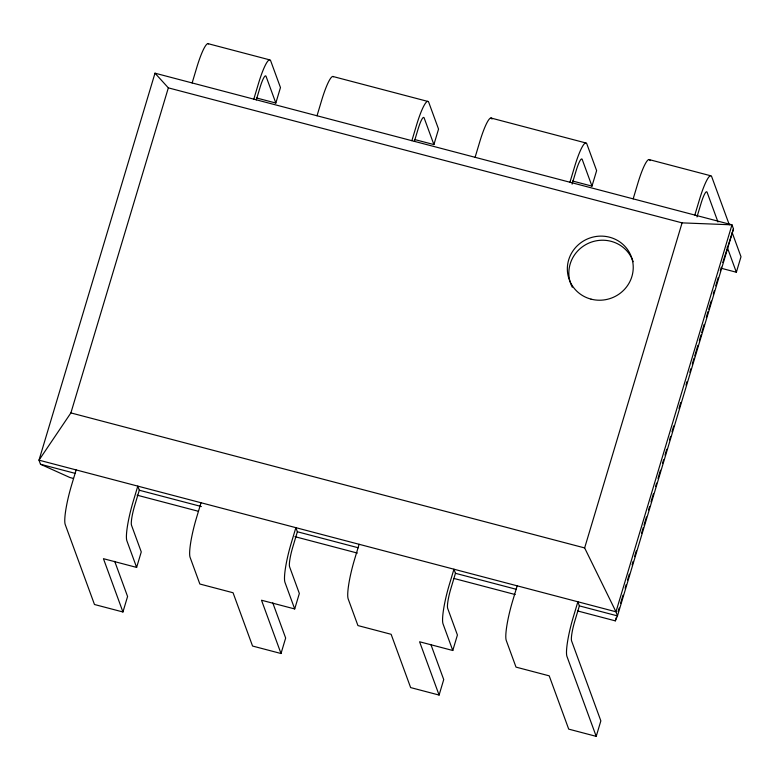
<?xml version="1.0" encoding="UTF-8"?>
<svg xmlns="http://www.w3.org/2000/svg" width="780" height="780" viewBox="0 0 780 780"><rect width="100%" height="100%" fill="white"/><g stroke="black" fill="none" stroke-linecap="round" stroke-linejoin="round"><path stroke-width="1.17" d="M577.619 610.954L615.313 620.861L617.477 615.898L733.473 228.92L731.971 224.825L154.996 73.183L39 460.161L40.502 464.256L69.947 477.535L73.486 478.462M517.179 585.829L512.538 601.312A33.082 5.109 -75.3 0 0 506.259 640.468L516.009 667.115L549.208 675.841L568.708 729.125L596.212 736.359L566.953 656.419A33.082 5.109 -75.3 0 1 573.242 617.263L577.873 601.78L579.374 605.885L617.477 615.898L615.976 611.793L39 460.161L70.892 412.912L168.334 87.857L154.996 73.183M76.147 469.921L71.507 485.404A33.082 5.109 -75.3 0 0 65.228 524.56L94.478 604.5L122.938 611.978L127.579 596.495L114.709 561.346M192.143 82.953L196.784 67.47A33.082 5.109 -75.3 0 1 208.591 43.904M253.793 99.157L258.433 83.674A33.082 5.109 -75.3 0 1 270.719 60.918L280.469 87.565L275.827 103.038L256.366 97.929M136.627 567.411L126.877 540.764A33.082 5.109 -75.3 0 1 133.156 501.608L137.797 486.125L139.298 490.23L134.657 505.703A16.546 2.554 -75.3 0 0 131.518 525.281L141.268 551.928L136.627 567.411L103.438 558.685L122.938 611.978M256.288 99.938L259.935 87.769A16.546 2.554 -75.3 0 1 266.077 76.391L275.827 103.038M201.025 502.739L196.384 518.222A33.082 5.109 -75.3 0 0 190.105 557.378L199.855 584.025L233.054 592.751L252.554 646.035L281.014 653.513L285.656 638.04L272.785 602.891M317.021 115.771L321.662 100.288A33.082 5.109 -75.3 0 1 333.469 76.723M411.869 140.692L416.51 125.219A33.082 5.109 -75.3 0 1 428.795 102.463L438.545 129.1L433.904 144.583L414.443 139.474M294.703 608.946L284.953 582.309A33.082 5.109 -75.3 0 1 291.232 543.153L295.873 527.67L297.375 531.765L292.734 547.248A16.546 2.554 -75.3 0 0 289.594 566.826L299.344 593.473L294.703 608.946L261.505 600.23L281.014 653.513M414.365 141.482L418.012 129.314A16.546 2.554 -75.3 0 1 424.154 117.936L433.904 144.583M359.102 544.284L354.461 559.767A33.082 5.109 -75.3 0 0 348.182 598.923L357.932 625.57L391.131 634.296L410.631 687.58L439.091 695.058L443.723 679.585L430.862 644.436M475.098 157.316L479.739 141.833A33.082 5.109 -75.3 0 1 492.024 119.077M569.946 182.237L574.587 166.764A33.082 5.109 -75.3 0 1 586.872 143.998L596.622 170.644L591.981 186.127L572.52 181.009M452.78 650.491L443.03 623.854A33.082 5.109 -75.3 0 1 449.309 584.688L453.95 569.215L455.452 573.31L450.811 588.793A16.546 2.554 -75.3 0 0 447.671 608.371L457.421 635.017L452.78 650.491L419.581 641.774L439.091 695.058M572.111 184.129L576.088 170.859A16.546 2.554 -75.3 0 1 582.231 159.481L591.981 186.127M633.175 198.861L637.816 183.378A33.082 5.109 -75.3 0 1 650.101 160.621M584.639 547.931L682.081 222.875L731.971 224.825L615.976 611.793L584.639 547.931L70.892 412.912M694.824 215.056L699.465 199.582A33.082 5.109 -75.3 0 1 711.75 176.826L729.3 224.786M579.374 605.885L574.733 621.358A16.546 2.554 -75.3 0 0 571.594 640.936L600.853 720.876L596.212 736.359M696.989 216.947L700.966 203.678A16.546 2.554 -75.3 0 1 707.109 192.299L717.971 221.988M615.313 620.861L616.366 617.36M618.111 611.52L619.164 608.02M620.558 603.35L623.005 595.179M625.111 588.178L626.155 584.668M627.559 580.008L629.304 574.168M632.102 564.827L633.155 561.327M634.559 556.657L636.304 550.826M641.55 533.315L643.305 527.475M644.007 525.145L646.454 516.974M648.55 509.964L649.603 506.464M650.998 501.793L653.455 493.623M655.551 486.623L656.594 483.122M657.998 478.452L660.445 470.281M662.551 463.281L663.595 459.771M664.999 455.11L666.744 449.27M669.542 439.93L670.595 436.43M671.99 431.759L673.745 425.929M678.99 408.418L680.745 402.577M685.99 385.066L687.043 381.566M689.842 372.235L690.885 368.726M692.289 364.055L694.034 358.225M694.736 355.885L697.885 345.384M699.289 340.714L701.035 334.873M701.737 332.543L704.184 324.373M706.28 317.372L708.035 311.532M708.737 309.202L711.184 301.031M713.281 294.021L714.334 290.521M715.728 285.851L718.175 277.68M720.281 270.68L721.325 267.179M721.568 268.349L736.359 272.24L741 256.756L732.225 232.781M722.767 262.529L733.473 228.92M207.968 43.641L269.627 59.846M332.855 76.469L427.694 101.39M490.932 118.004L585.77 142.935M649.009 159.549L710.658 175.753M168.334 87.857L682.081 222.875M40.502 464.256L75.329 473.411M139.298 490.23L201.357 506.532M297.375 531.765L358.264 547.774M455.452 573.31L516.341 589.319M137.085 495.173L198.334 511.27M294.928 536.659L357.357 553.069M453.94 578.448L515.19 594.545M727.165 247.114L736.359 272.24M572.306 287.245A33.082 31.912 -20.1 0 1 589.329 242.892A33.082 31.912 -20.1 0 1 633.145 261.709M591.006 299.13A33.082 31.912 -20.1 0 0 632.307 259.886A33.082 31.912 -20.1 0 0 577.551 245.495A33.082 31.912 -20.1 0 0 591.006 299.13"/></g></svg>
